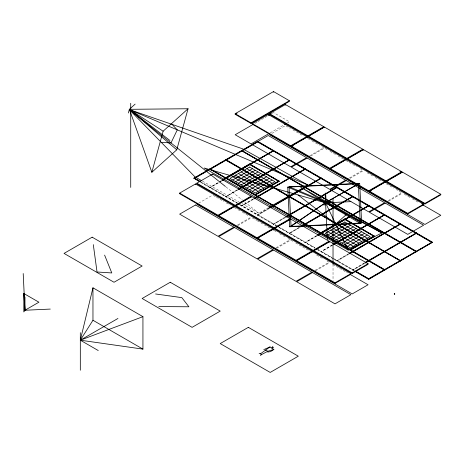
<?xml version="1.0" encoding="UTF-8"?>
<svg xmlns="http://www.w3.org/2000/svg" width="464" height="464" viewBox="0 0 464 464"><rect width="100%" height="100%" fill="white"/><g stroke="black" fill="none" stroke-linecap="round" stroke-linejoin="round"><path stroke-width="0.35" stroke-dasharray="2.32 1.74" d="M254.974 123.325L257.45 121.899M258.065 121.539L267.966 115.826M272.293 113.326L273.528 112.613L289.397 121.771L287.541 122.844M270.222 132.843L283.829 124.984M272.003 133.342L285.43 125.587L290.377 128.447M221.583 180.473L209.798 187.578L221.844 180.624M221.844 180.925L210.059 187.729L210.059 187.125L201.318 182.079M198.667 203.168L212.703 195.06M237.452 189.631L225.666 196.736L238.131 189.544M238.676 189.532L225.927 196.887L225.927 196.289L210.32 187.276L210.32 187.578M309.737 155.834L323.779 147.732L321.923 146.659M311.013 155.863L324.44 148.109L327.532 149.895M253.321 198.795L241.535 205.9L253.657 198.899M253.582 199.247L241.796 206.051L241.796 205.448L239.923 204.369M237.626 224.953L251.053 217.198M237.672 225.684L251.714 217.581M269.19 207.953L257.404 215.058L269.561 208.04M270.065 208.046L257.659 215.209L257.659 214.612L242.057 205.598L242.057 205.9M349.357 178.002L362.784 170.247L359.072 168.107M350.018 178.385L363.445 170.63M285.389 216.92L273.267 224.222L285.65 217.071M285.65 217.372L273.528 224.373L273.528 223.77L257.92 214.762L257.92 215.058M299.06 227.354L289.136 233.38L299.773 227.244M300.272 227.256L289.397 233.531L289.397 232.934L279.409 227.163M276.022 247.828L290.058 239.72L287.587 238.293M276.683 248.205L290.719 240.103L293.196 241.529M316.79 235.439L305.005 242.544L316.86 235.7M317.051 235.892L305.266 242.695L305.266 242.092L289.658 233.085L289.658 233.38M388.368 200.523L401.795 192.769L396.227 189.556M388.414 201.254L402.456 193.152M332.369 244.766L320.873 251.703L332.63 244.917M332.63 245.218L321.134 251.853L321.134 251.256L318.008 249.452M315.027 270.344L329.069 262.241L325.972 260.455M315.688 270.727L329.73 262.624M348.858 253.564L336.742 260.867L348.858 253.866M349.119 254.017L336.997 261.017L336.997 260.414L321.395 251.407L321.395 251.703M364.391 262.92L352.605 270.025L364.46 263.181M364.988 263.181L352.866 270.176L352.866 269.578L337.258 260.565L337.258 260.867M241.901 203.563L258.79 213.162L268.76 207.478M202.49 181.151L238.774 201.782M292.854 129.874L303.369 135.946M307.696 138.446L311.408 140.586M312.023 140.946L319.447 145.232M330.003 151.322L335.571 154.541M338.047 155.968L343.609 159.181M346.086 160.608L348.557 162.035M349.177 162.394L356.601 166.68M367.157 172.776L372.725 175.989M375.196 177.416L380.764 180.629M386.332 183.843L393.75 188.129M404.306 194.225L409.874 197.438M412.351 198.865L417.913 202.078M237.423 202.925L226.188 196.44L226.188 196.736M276.909 225.724L273.789 223.921L273.789 224.222M314.888 247.648L305.527 242.243L305.527 242.544M354.374 270.448L353.127 269.729L353.127 270.025M200.697 182.021L237.127 203.052M239.923 204.67L276.37 225.713M279.021 227.244L315.027 248.031M317.388 249.394L354.09 270.582M200.755 182.358L236.831 203.186M239.934 204.978L275.749 225.655M278.852 227.447L314.928 248.275M317.411 249.707L333.28 258.866M333.9 259.225L353.846 270.744M213.324 195.419L215.795 196.846M216.415 197.206L223.839 201.486M226.31 202.919L230.022 205.059M234.349 207.559L239.917 210.772M242.394 212.199L247.956 215.418M252.329 217.941L256.662 220.441M257.276 220.794L270.268 228.294M273.975 230.44L277.072 232.22M279.543 233.653L285.111 236.866M295.667 242.962L309.894 251.175M316.697 255.101L322.265 258.315M332.821 264.41L339.004 267.983M339.625 268.337L347.664 272.977M225.98 186.928L242.388 200.048M244.65 201.857L258.79 213.162M333.03 264.155L333.03 280.697"/><path stroke-width="0.7" d="M92.962 287.808L92.962 320.264L80.318 340.187L142.935 349.119L142.935 316.663L92.962 287.808L80.318 340.187L98.252 350.54M325.368 204.879L326.099 202.2L325.647 193.018M128.36 112.996L129.369 109.313L135.14 104.116M151.844 172.26L163.131 131.208L188.059 108.75L129.369 109.313L151.844 172.26L176.767 149.802L188.059 108.75M323.988 205.256L325.566 202.855L358.283 183.721L360.255 223.393L289.693 226.792L287.726 187.12L358.283 183.721M260.53 355.586L261.122 354.78L267.815 351.265L273.87 349.462L269.984 346.933L263.772 349.612M259.121 353.429L260.658 353.672L269.984 346.933M291.056 226.426L326.099 202.2L359.681 183.338L361.636 222.998L291.056 226.426L289.095 186.766L359.681 183.338M289.693 226.792L325.566 202.855L350.888 201.637M273.87 349.462L270.524 351.602L267.728 352.072M235.184 113.709L273.528 91.57L289.397 100.734L289.397 101.338L251.053 123.476L235.184 114.312L235.184 113.709L251.053 122.873L289.397 100.734M235.184 114.312L237.04 113.239M252.375 123.639L268.238 114.475L306.588 136.613L306.588 137.216L290.719 146.375L252.375 124.236L252.375 123.639L290.719 145.777L306.588 136.613M269.561 113.709L285.43 104.551L323.779 126.689L323.779 127.293L307.91 136.451L269.561 114.312L269.561 113.709L307.91 135.853L323.779 126.689M269.561 114.312L271.394 113.257M253.118 124.398L235.184 134.751L251.053 143.91L268.987 133.557M268.581 115.466L270.437 114.399M284.449 124.63L286.305 123.557M199.514 181.639L193.929 178.118L257.659 141.323L432.465 242.243L368.735 279.34L355.088 271.457M193.929 178.414L268.238 135.517L306.588 157.656L290.719 166.814L252.375 144.675M273.267 150.632L273.267 150.933L257.659 141.92L242.057 150.933L242.057 150.632M179.649 193.105L195.512 183.947L233.862 206.086L233.862 206.689L217.993 215.847L179.649 193.708L179.649 193.105L217.993 215.244L233.862 206.086M196.835 183.181L212.703 174.023L251.053 196.162L251.053 196.765L235.184 205.923L196.835 183.785L196.835 183.181L235.184 205.32L251.053 196.162M226.188 178.414L226.188 177.753L255.252 194.532L255.252 195.135L279.212 181.302L249.632 163.92L225.666 177.753L225.666 178.414M225.666 178.054L249.632 164.221L279.212 181.302M222.204 180.113L273.528 150.481L273.528 151.084L289.136 160.092L289.136 159.796M222.181 180.426L273.789 150.632L222.807 180.368M232.771 180.026L252.439 168.67M291.38 146.16L307.249 136.996L345.593 159.135L345.593 159.738L329.73 168.896L291.38 146.757L291.38 146.16L329.73 168.299L345.593 159.135M308.572 136.23L324.44 127.072L362.784 149.211L362.784 149.814L346.915 158.972L308.572 136.834L308.572 136.23L346.915 158.369L362.784 149.211M291.38 146.757L293.213 145.702M235.579 181.644L255.252 170.288M238.392 183.268L258.059 171.912M241.199 184.892L260.872 173.536M238.415 189.08L289.397 159.645L289.397 160.242L305.005 169.256L305.005 168.954M238.676 189.231L289.658 159.796L238.676 189.532M244.012 186.511L263.68 175.154M246.819 188.135L266.493 176.778M249.632 189.759L269.3 178.402M252.439 191.377L272.107 180.026M218.654 215.627L234.523 206.468L272.867 228.607L272.867 229.21L256.998 238.368L218.654 216.23L218.654 215.627L256.998 237.765L272.867 228.607M235.845 205.703L251.714 196.545L290.058 218.683L290.058 219.281L274.189 228.445L235.845 206.306L235.845 205.703L274.189 227.841L290.058 218.683M255.252 194.532L278.696 181.001L278.696 181.302L249.632 164.523L249.632 163.92M255.252 194.834L279.212 181.001M235.845 206.306L237.063 205.598M253.941 198.435L305.266 168.803L305.266 169.406L320.873 178.414L320.873 178.118M254.202 198.586L305.527 168.954L254.202 198.888M330.391 168.676L346.254 159.517L384.604 181.656L384.604 182.259L368.735 191.417L330.391 169.279L330.391 168.676L368.735 190.82L384.604 181.656M347.577 158.752L363.445 149.594L401.795 171.732L401.795 172.335L385.926 181.494L347.577 159.355L347.577 158.752L385.926 180.89L401.795 171.732M237.063 226.038L235.845 226.745L274.189 248.884M269.526 207.762L321.134 177.967L321.134 178.565L336.742 187.578L336.742 187.276M270.065 207.75L321.395 178.118L270.686 207.692M348.139 178.704L346.915 179.411L308.572 157.273M286.015 216.56L336.997 187.125L336.997 187.729L352.605 196.736L352.605 196.44M285.934 216.908L337.258 187.276L286.276 217.013M117.949 318.466L80.318 340.187L142.935 316.663M257.659 238.148L273.528 228.99L311.878 251.128L311.878 251.726L296.009 260.89L257.659 238.751L257.659 238.148L296.009 260.287L311.878 251.128M274.85 228.224L290.719 219.066L329.069 241.205L329.069 241.802L313.2 250.966L274.85 228.827L274.85 228.224L313.2 250.363L329.069 241.205M257.659 238.751L258.883 238.044M301.542 225.922L352.866 196.289L352.866 196.887L368.474 205.9L368.474 205.598M301.542 226.217L353.127 196.44L301.803 226.368M369.396 191.197L385.265 182.039L423.609 204.177L423.609 204.781L407.74 213.939L369.396 191.8L369.396 191.197L407.74 213.336L423.609 204.177M386.587 181.273L402.456 172.115L440.8 194.254L440.8 194.851L424.931 204.015L386.587 181.876L386.587 181.273L424.931 203.412L440.8 194.254M369.396 191.8L371.229 190.745M321.395 233.38L321.395 232.719L350.453 249.499L350.453 250.102L374.419 236.269L344.833 218.886L320.873 232.719L320.873 233.38M320.873 233.021L344.833 219.188L374.419 236.269M317.411 235.08L368.735 205.448L368.735 206.051L384.343 215.058L384.343 214.762M317.753 235.184L368.996 205.598L318.008 235.335M327.978 234.993L347.646 223.636M330.786 236.611L350.453 225.255M333.599 238.235L353.266 226.879M296.67 260.669L312.539 251.511L350.883 273.65L350.883 274.247L335.014 283.411L296.67 261.273L296.67 260.669L335.014 282.808L350.883 273.65M313.861 250.746L329.73 241.587L368.074 263.726L368.074 264.323L352.205 273.487L313.861 251.349L313.861 250.746L352.205 272.884L368.074 263.726M336.406 239.859L356.074 228.503M333.28 244.244L384.604 214.612L384.604 215.209L400.212 224.222L400.212 223.921M333.541 244.395L384.865 214.762L334.161 244.337M339.219 241.477L358.887 230.121M342.026 243.101L361.694 231.745M344.833 244.725L364.507 233.369M347.646 246.343L367.314 234.993M350.453 249.499L373.897 235.967L373.897 236.269L344.833 219.489L344.833 218.886M350.453 249.8L374.419 235.967M315.079 271.08L313.861 271.788L352.205 293.927L368.074 284.763L350.14 274.41M349.485 253.205L400.473 223.77L400.473 224.373L416.075 233.38L416.075 233.085M349.404 253.553L400.728 223.921L349.746 253.657M365.011 262.566L416.336 232.934L416.336 233.531L431.943 242.544L431.943 242.243L416.336 251.256L416.336 251.853L241.535 150.632L416.597 251.703L416.597 251.407L241.796 150.481L241.796 151.084L226.188 160.092L226.188 159.796M365.272 262.717L416.597 233.085L365.272 263.013M355.627 271.167L368.735 278.736L384.343 269.729L384.343 270.025M432.465 242.243L368.735 279.038L355.001 271.109M394.249 293.77L394.771 294.072M394.249 294.072L394.771 293.77M269.381 207.124L308.009 185.084L242.765 148.869L129.247 109.568L194.984 176.883L201.863 180.798M381.86 232.957L325.566 202.855L204.189 168.014L348.145 250.073L381.86 232.957L300.428 187.009L325.566 202.855L360.255 223.393M289.095 186.766L326.099 202.2L332.433 201.892M50.286 309.076L24.963 310.254L23.821 311.959L23.821 293.497L38.906 302.203L24.963 310.254L23.821 293.497M158.804 306.582L188.894 306.779L181.83 297.621L155.591 293.973M161.223 142.309L170.99 142.947L177.277 129.862L172.028 124.381M287.726 187.12L325.566 202.855L348.145 250.073M308.009 185.084L129.247 109.568L225.417 186.476M265.391 350.053L267.815 351.265M319.081 198.766L346.794 214.206L335.687 224.019L298.103 194.973M399.939 171.262L401.795 172.335M421.753 203.708L423.609 204.781M422.866 204.937L440.8 215.29L424.931 224.454L386.587 202.316M269.561 134.751L307.91 156.89M347.577 179.794L385.926 201.933M257.659 141.624L432.465 242.544M246.819 168.67L272.107 183.268M342.026 223.636L367.314 238.235M244.012 170.288L269.3 184.892M339.219 225.255L364.507 239.859M241.199 171.912L266.493 186.511M336.406 226.879L361.694 241.477M238.392 173.536L263.68 188.135M333.599 228.503L358.887 243.101M235.579 175.154L260.872 189.759M330.786 230.121L356.074 244.725M232.771 176.778L258.059 191.377M327.978 231.745L353.266 246.343M200.697 181.72L194.451 178.118L194.451 178.414L210.059 169.406L210.059 168.803L384.865 269.729L384.865 270.025L209.798 168.954L384.604 270.176L384.604 269.578L400.212 260.565L400.212 260.867M238.049 203.284L239.296 204.009M277.536 226.084L278.783 226.803M193.929 178.118L200.297 181.789M238.049 203.586L239.354 204.34M272.124 229.367L273.36 230.08M196.835 204.224L235.184 226.362M274.85 249.267L313.2 271.405M92.962 320.264L142.935 349.119M326.099 202.2L361.636 222.998M176.767 149.802L129.369 109.313L163.131 131.208M129.369 109.313L169.952 140.505M260.658 353.672L261.122 354.78M104.603 255.101L111.783 272.942L97.034 271.997L93.31 244.656M325.113 193.674L327.387 239.586M23.2 273.522L24.963 310.254L24.963 297.076M424.931 203.412L424.931 204.015M416.075 251.703L416.075 251.407L400.473 260.414L400.473 261.017L225.666 160.092L225.666 159.796L400.728 260.867L225.927 159.645L225.927 160.242L210.32 169.256L210.32 168.954M407.74 213.336L407.74 213.939M402.456 172.115L402.456 172.712M400.728 242.243L400.728 242.544M400.473 242.092L400.473 242.695M400.212 242.243L400.212 242.544M394.51 293.619L394.51 294.222M385.926 180.89L385.926 181.494M385.265 182.039L385.265 182.636M384.865 233.085L384.865 233.38M384.865 251.407L384.865 251.703M384.604 232.934L384.604 233.531M384.604 251.256L384.604 251.853M384.343 233.085L384.343 233.38M384.343 251.407L384.343 251.703M368.996 223.921L368.996 224.222M368.996 242.243L368.996 242.544M368.996 260.565L368.996 260.867M368.735 190.82L368.735 191.417M368.735 223.77L368.735 224.373M368.735 242.092L368.735 242.695M368.735 260.414L368.735 261.017M368.735 278.736L368.735 279.34M368.474 223.921L368.474 224.222M368.474 242.243L368.474 242.544M368.474 260.565L368.474 260.867M363.445 149.594L363.445 150.191M353.127 214.762L353.127 215.058M353.127 233.085L353.127 233.38M353.127 251.407L353.127 251.703M352.866 214.612L352.866 215.209M352.866 232.934L352.866 233.531M352.866 251.256L352.866 251.853M352.605 214.762L352.605 215.058M352.605 233.085L352.605 233.38M352.605 251.407L352.605 251.703M352.205 272.884L352.205 273.487M346.915 158.369L346.915 158.972M346.254 159.517L346.254 160.121M337.258 205.598L337.258 205.9M337.258 223.921L337.258 224.222M337.258 242.243L337.258 242.544M336.997 205.448L336.997 206.051M336.997 223.77L336.997 224.373M336.997 242.092L336.997 242.695M336.742 205.598L336.742 205.9M336.742 223.921L336.742 224.222M336.742 242.243L336.742 242.544M335.014 282.808L335.014 283.411M333.03 198.696L333.03 263.436M329.73 168.299L329.73 168.896M329.73 241.587L329.73 242.185M324.44 127.072L324.44 127.675M321.395 196.44L321.395 196.736M321.395 214.762L321.395 215.058M321.134 196.289L321.134 196.887M321.134 214.612L321.134 215.209M321.134 232.934L321.134 233.531M320.873 196.44L320.873 196.736M320.873 214.762L320.873 215.058M313.2 250.363L313.2 250.966M312.539 251.511L312.539 252.109M307.91 135.853L307.91 136.451M307.249 136.996L307.249 137.599M305.527 187.276L305.527 187.578M305.527 205.598L305.527 205.9M305.527 223.921L305.527 224.222M305.266 187.125L305.266 187.729M305.266 205.448L305.266 206.051M305.266 223.77L305.266 224.373M305.005 187.276L305.005 187.578M305.005 205.598L305.005 205.9M305.005 223.921L305.005 224.222M296.009 260.287L296.009 260.89M290.719 145.777L290.719 146.375M290.719 219.066L290.719 219.663M289.658 178.118L289.658 178.414M289.658 196.44L289.658 196.736M289.658 214.762L289.658 215.058M289.397 177.967L289.397 178.565M289.397 196.289L289.397 196.887M289.397 214.612L289.397 215.209M289.136 178.118L289.136 178.414M289.136 196.44L289.136 196.736M289.136 214.762L289.136 215.058M285.43 104.551L285.43 105.154M274.189 227.841L274.189 228.445M273.789 168.954L273.789 169.256M273.789 187.276L273.789 187.578M273.789 205.598L273.789 205.9M273.528 91.57L273.528 92.174M273.528 168.803L273.528 169.406M273.528 187.125L273.528 187.729M273.528 205.448L273.528 206.051M273.528 228.99L273.528 229.587M273.267 168.954L273.267 169.256M273.267 187.276L273.267 187.578M273.267 205.598L273.267 205.9M268.238 114.475L268.238 115.078M257.92 159.796L257.92 160.092M257.92 178.118L257.92 178.414M257.92 196.44L257.92 196.736M257.659 141.323L257.659 141.92M257.659 159.645L257.659 160.242M257.659 177.967L257.659 178.565M257.659 196.289L257.659 196.887M257.404 159.796L257.404 160.092M257.404 178.118L257.404 178.414M257.404 196.44L257.404 196.736M256.998 237.765L256.998 238.368M251.714 196.545L251.714 197.142M251.053 122.873L251.053 123.476M242.057 168.954L242.057 169.256M242.057 187.276L242.057 187.578M241.796 168.803L241.796 169.406M241.796 187.125L241.796 187.729M241.535 168.954L241.535 169.256M241.535 187.276L241.535 187.578M235.184 205.32L235.184 205.923M234.523 206.468L234.523 207.066M225.927 177.967L225.927 178.565M217.993 215.244L217.993 215.847M212.703 174.023L212.703 174.621M195.512 183.947L195.512 184.55M130.72 103.269L130.72 187.427M80.318 332.676L80.318 370.243M272.571 346.857L271.823 348.041L273.493 347.385L272.571 346.857M92.156 237.174L64.044 253.408L114.022 282.257L142.135 266.029L92.156 237.174M249.632 167.046L229.964 178.402L255.252 193.001L274.92 181.644L249.632 167.046M195.512 204.984L179.649 214.148L217.993 236.286L233.862 227.122L195.512 204.984M307.249 158.038L291.38 167.197L329.73 189.335L345.593 180.177L307.249 158.038M234.523 227.505L218.654 236.669L256.998 258.808L272.867 249.644L234.523 227.505M346.254 180.554L330.391 189.718L368.735 211.857L384.604 202.698L346.254 180.554M170.247 282.257L142.135 298.491L192.108 327.346L220.22 311.112L170.247 282.257M273.528 250.026L257.659 259.19L296.009 281.329L311.878 272.165L273.528 250.026M344.833 222.012L325.165 233.369L350.453 247.967L370.127 236.611L344.833 222.012M385.265 203.075L369.396 212.239L407.74 234.378L423.609 225.214L385.265 203.075M312.539 272.548L296.67 281.712L335.014 303.85L350.883 294.686L312.539 272.548M248.333 327.346L220.22 343.575L270.199 372.43L298.311 356.195L248.333 327.346"/></g></svg>
